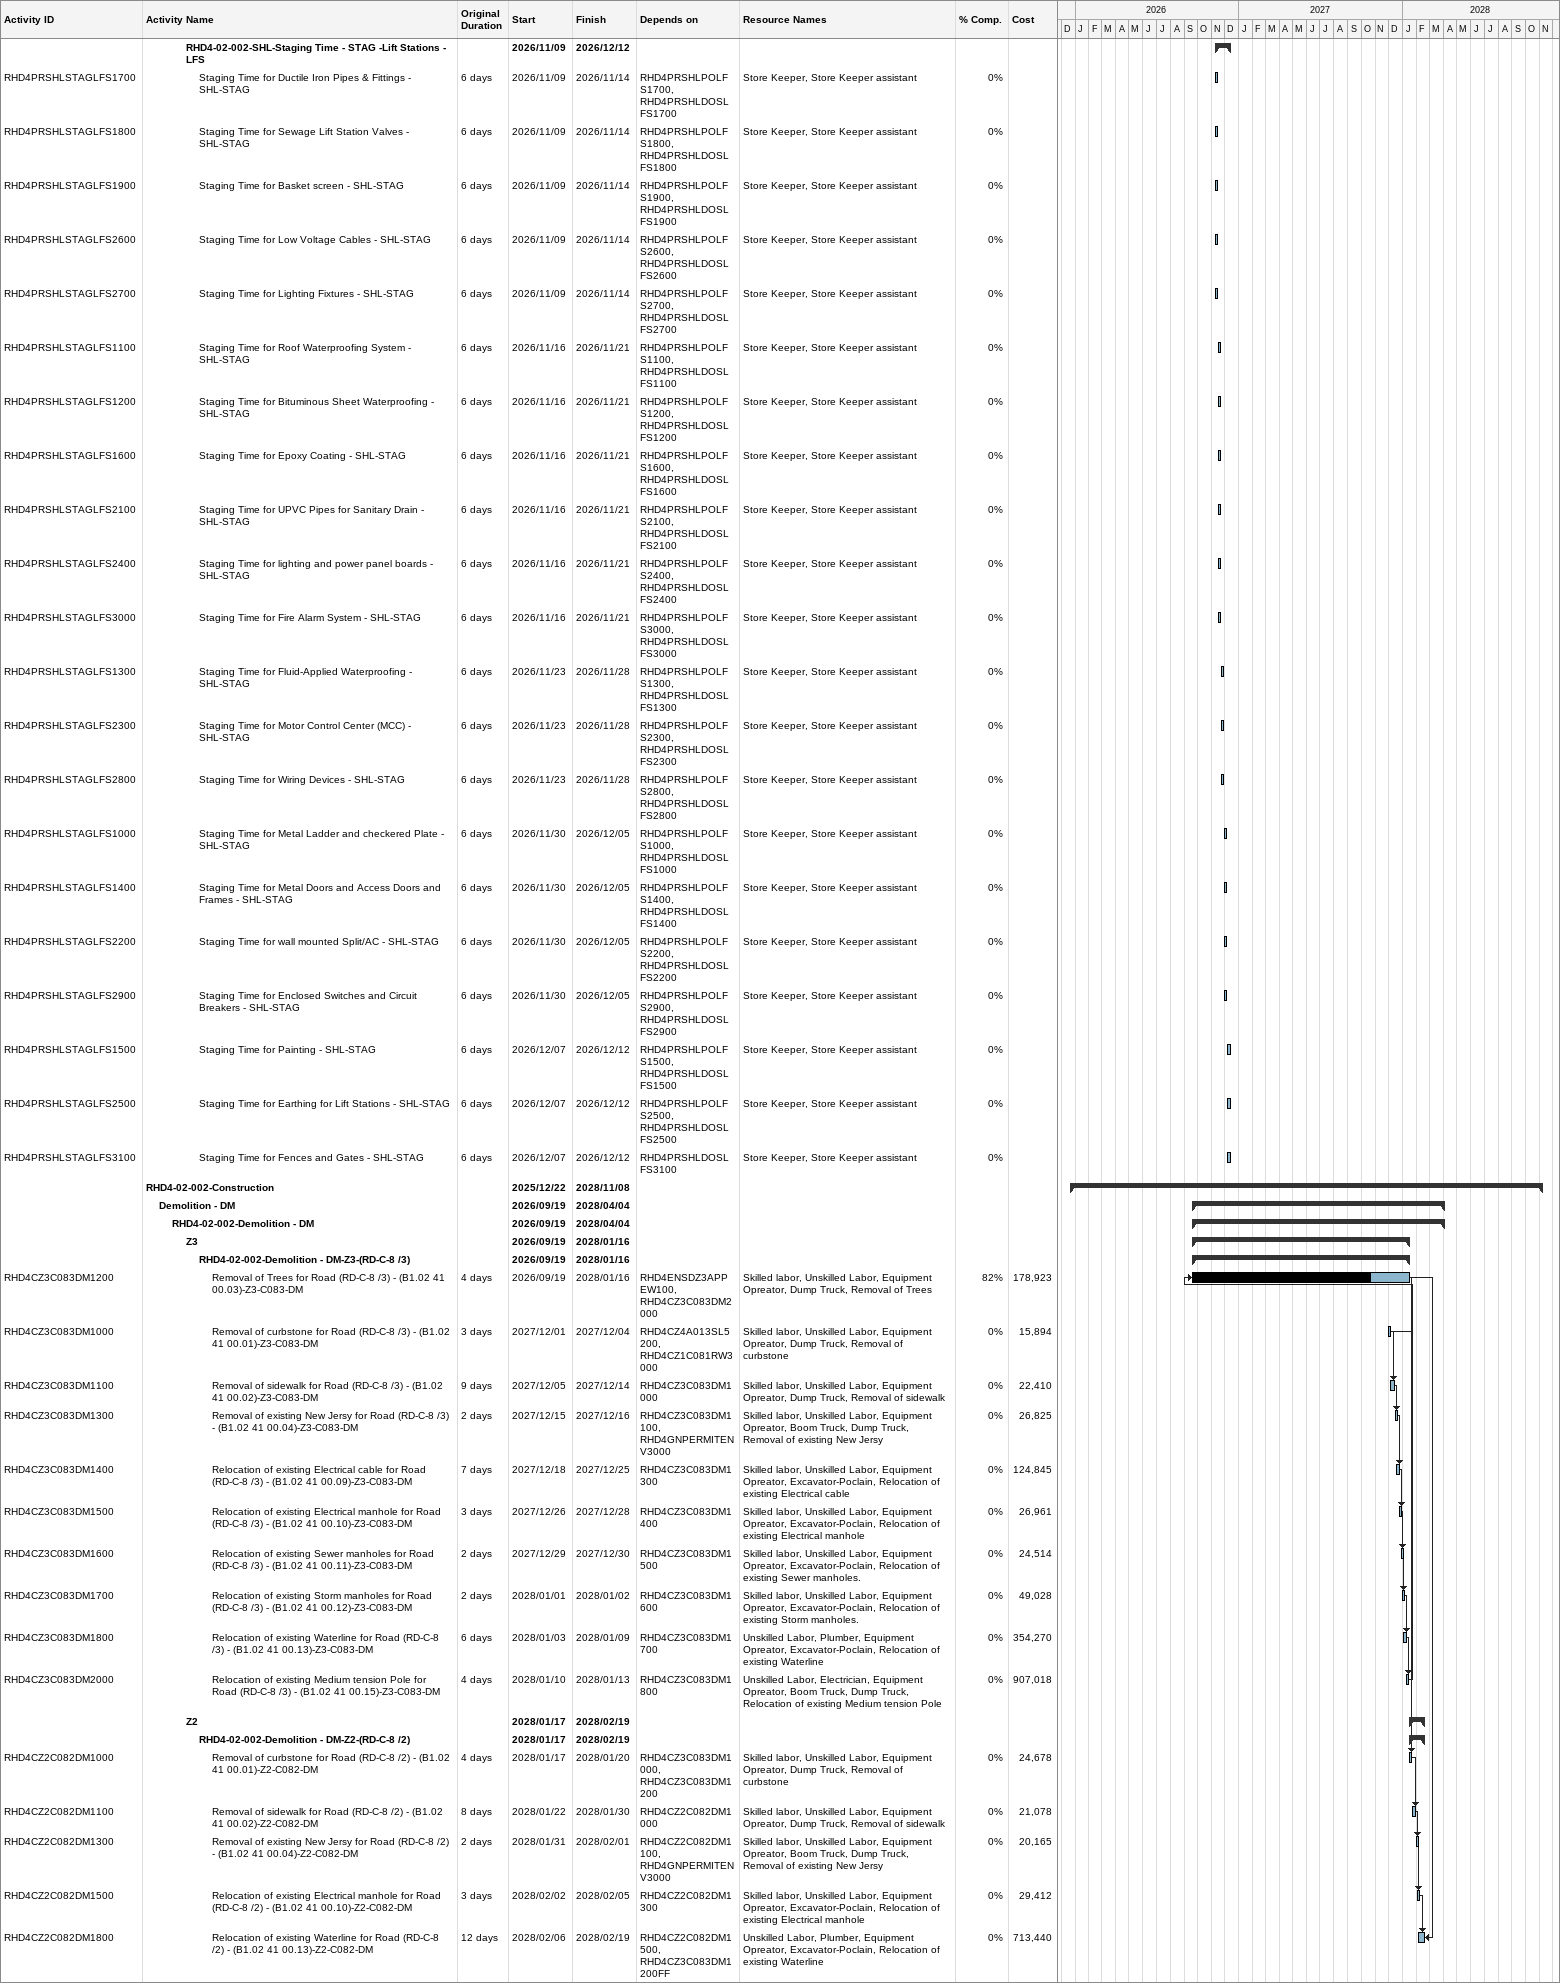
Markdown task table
| ID | Level | Task | Original duration | Start | Finish | Predecessors | Resources | % complete | Cost |
|---|---|---|---|---|---|---|---|---|---|
|  | 4 | **RHD4-02-002-SHL-Staging Time - STAG -Lift Stations - LFS** |  | 2026-11-09 | 2026-12-12 |  |  |  |  |
| RHD4PRSHLSTAGLFS1700 | 5 | Staging Time for Ductile Iron Pipes & Fittings - SHL-STAG | 6d | 2026-11-09 | 2026-11-14 | RHD4PRSHLPOLFS1700, RHD4PRSHLDOSLFS1700 | Store Keeper, Store Keeper assistant | 0 |  |
| RHD4PRSHLSTAGLFS1800 | 5 | Staging Time for Sewage Lift Station Valves - SHL-STAG | 6d | 2026-11-09 | 2026-11-14 | RHD4PRSHLPOLFS1800, RHD4PRSHLDOSLFS1800 | Store Keeper, Store Keeper assistant | 0 |  |
| RHD4PRSHLSTAGLFS1900 | 5 | Staging Time for Basket screen - SHL-STAG | 6d | 2026-11-09 | 2026-11-14 | RHD4PRSHLPOLFS1900, RHD4PRSHLDOSLFS1900 | Store Keeper, Store Keeper assistant | 0 |  |
| RHD4PRSHLSTAGLFS2600 | 5 | Staging Time for Low Voltage Cables - SHL-STAG | 6d | 2026-11-09 | 2026-11-14 | RHD4PRSHLPOLFS2600, RHD4PRSHLDOSLFS2600 | Store Keeper, Store Keeper assistant | 0 |  |
| RHD4PRSHLSTAGLFS2700 | 5 | Staging Time for Lighting Fixtures - SHL-STAG | 6d | 2026-11-09 | 2026-11-14 | RHD4PRSHLPOLFS2700, RHD4PRSHLDOSLFS2700 | Store Keeper, Store Keeper assistant | 0 |  |
| RHD4PRSHLSTAGLFS1100 | 5 | Staging Time for Roof Waterproofing System - SHL-STAG | 6d | 2026-11-16 | 2026-11-21 | RHD4PRSHLPOLFS1100, RHD4PRSHLDOSLFS1100 | Store Keeper, Store Keeper assistant | 0 |  |
| RHD4PRSHLSTAGLFS1200 | 5 | Staging Time for Bituminous Sheet Waterproofing - SHL-STAG | 6d | 2026-11-16 | 2026-11-21 | RHD4PRSHLPOLFS1200, RHD4PRSHLDOSLFS1200 | Store Keeper, Store Keeper assistant | 0 |  |
| RHD4PRSHLSTAGLFS1600 | 5 | Staging Time for Epoxy Coating - SHL-STAG | 6d | 2026-11-16 | 2026-11-21 | RHD4PRSHLPOLFS1600, RHD4PRSHLDOSLFS1600 | Store Keeper, Store Keeper assistant | 0 |  |
| RHD4PRSHLSTAGLFS2100 | 5 | Staging Time for UPVC Pipes for Sanitary Drain - SHL-STAG | 6d | 2026-11-16 | 2026-11-21 | RHD4PRSHLPOLFS2100, RHD4PRSHLDOSLFS2100 | Store Keeper, Store Keeper assistant | 0 |  |
| RHD4PRSHLSTAGLFS2400 | 5 | Staging Time for lighting and power panel boards - SHL-STAG | 6d | 2026-11-16 | 2026-11-21 | RHD4PRSHLPOLFS2400, RHD4PRSHLDOSLFS2400 | Store Keeper, Store Keeper assistant | 0 |  |
| RHD4PRSHLSTAGLFS3000 | 5 | Staging Time for Fire Alarm System - SHL-STAG | 6d | 2026-11-16 | 2026-11-21 | RHD4PRSHLPOLFS3000, RHD4PRSHLDOSLFS3000 | Store Keeper, Store Keeper assistant | 0 |  |
| RHD4PRSHLSTAGLFS1300 | 5 | Staging Time for Fluid-Applied Waterproofing - SHL-STAG | 6d | 2026-11-23 | 2026-11-28 | RHD4PRSHLPOLFS1300, RHD4PRSHLDOSLFS1300 | Store Keeper, Store Keeper assistant | 0 |  |
| RHD4PRSHLSTAGLFS2300 | 5 | Staging Time for Motor Control Center (MCC) - SHL-STAG | 6d | 2026-11-23 | 2026-11-28 | RHD4PRSHLPOLFS2300, RHD4PRSHLDOSLFS2300 | Store Keeper, Store Keeper assistant | 0 |  |
| RHD4PRSHLSTAGLFS2800 | 5 | Staging Time for Wiring Devices - SHL-STAG | 6d | 2026-11-23 | 2026-11-28 | RHD4PRSHLPOLFS2800, RHD4PRSHLDOSLFS2800 | Store Keeper, Store Keeper assistant | 0 |  |
| RHD4PRSHLSTAGLFS1000 | 5 | Staging Time for Metal Ladder and checkered Plate - SHL-STAG | 6d | 2026-11-30 | 2026-12-05 | RHD4PRSHLPOLFS1000, RHD4PRSHLDOSLFS1000 | Store Keeper, Store Keeper assistant | 0 |  |
| RHD4PRSHLSTAGLFS1400 | 5 | Staging Time for Metal Doors and Access Doors and Frames - SHL-STAG | 6d | 2026-11-30 | 2026-12-05 | RHD4PRSHLPOLFS1400, RHD4PRSHLDOSLFS1400 | Store Keeper, Store Keeper assistant | 0 |  |
| RHD4PRSHLSTAGLFS2200 | 5 | Staging Time for wall mounted Split/AC - SHL-STAG | 6d | 2026-11-30 | 2026-12-05 | RHD4PRSHLPOLFS2200, RHD4PRSHLDOSLFS2200 | Store Keeper, Store Keeper assistant | 0 |  |
| RHD4PRSHLSTAGLFS2900 | 5 | Staging Time for Enclosed Switches and Circuit Breakers - SHL-STAG | 6d | 2026-11-30 | 2026-12-05 | RHD4PRSHLPOLFS2900, RHD4PRSHLDOSLFS2900 | Store Keeper, Store Keeper assistant | 0 |  |
| RHD4PRSHLSTAGLFS1500 | 5 | Staging Time for Painting - SHL-STAG | 6d | 2026-12-07 | 2026-12-12 | RHD4PRSHLPOLFS1500, RHD4PRSHLDOSLFS1500 | Store Keeper, Store Keeper assistant | 0 |  |
| RHD4PRSHLSTAGLFS2500 | 5 | Staging Time for Earthing for Lift Stations - SHL-STAG | 6d | 2026-12-07 | 2026-12-12 | RHD4PRSHLPOLFS2500, RHD4PRSHLDOSLFS2500 | Store Keeper, Store Keeper assistant | 0 |  |
| RHD4PRSHLSTAGLFS3100 | 5 | Staging Time for Fences and Gates - SHL-STAG | 6d | 2026-12-07 | 2026-12-12 | RHD4PRSHLDOSLFS3100 | Store Keeper, Store Keeper assistant | 0 |  |
|  | 1 | **RHD4-02-002-Construction** |  | 2025-12-22 | 2028-11-08 |  |  |  |  |
|  | 2 | **Demolition - DM** |  | 2026-09-19 | 2028-04-04 |  |  |  |  |
|  | 3 | **RHD4-02-002-Demolition - DM** |  | 2026-09-19 | 2028-04-04 |  |  |  |  |
|  | 4 | **Z3** |  | 2026-09-19 | 2028-01-16 |  |  |  |  |
|  | 5 | **RHD4-02-002-Demolition - DM-Z3-(RD-C-8 /3)** |  | 2026-09-19 | 2028-01-16 |  |  |  |  |
| RHD4CZ3C083DM1200 | 6 | Removal of Trees for Road (RD-C-8 /3) - (B1.02 41 00.03)-Z3-C083-DM | 4d | 2026-09-19 | 2028-01-16 | RHD4ENSDZ3APPEW100, RHD4CZ3C083DM2000 | Skilled labor, Unskilled Labor, Equipment Opreator, Dump Truck, Removal of Trees | 82 | 178923 |
| RHD4CZ3C083DM1000 | 6 | Removal of curbstone for Road (RD-C-8 /3) - (B1.02 41 00.01)-Z3-C083-DM | 3d | 2027-12-01 | 2027-12-04 | RHD4CZ4A013SL5200, RHD4CZ1C081RW3000 | Skilled labor, Unskilled Labor, Equipment Opreator, Dump Truck, Removal of curbstone | 0 | 15894 |
| RHD4CZ3C083DM1100 | 6 | Removal of sidewalk for Road (RD-C-8 /3) - (B1.02 41 00.02)-Z3-C083-DM | 9d | 2027-12-05 | 2027-12-14 | RHD4CZ3C083DM1000 | Skilled labor, Unskilled Labor, Equipment Opreator, Dump Truck, Removal of sidewalk | 0 | 22410 |
| RHD4CZ3C083DM1300 | 6 | Removal of existing New Jersy for Road (RD-C-8 /3) - (B1.02 41 00.04)-Z3-C083-DM | 2d | 2027-12-15 | 2027-12-16 | RHD4CZ3C083DM1100, RHD4GNPERMITENV3000 | Skilled labor, Unskilled Labor, Equipment Opreator, Boom Truck, Dump Truck, Removal of existing New Jersy | 0 | 26825 |
| RHD4CZ3C083DM1400 | 6 | Relocation of existing Electrical cable for Road (RD-C-8 /3) - (B1.02 41 00.09)-Z3-C083-DM | 7d | 2027-12-18 | 2027-12-25 | RHD4CZ3C083DM1300 | Skilled labor, Unskilled Labor, Equipment Opreator, Excavator-Poclain, Relocation of existing Electrical cable | 0 | 124845 |
| RHD4CZ3C083DM1500 | 6 | Relocation of existing Electrical manhole for Road (RD-C-8 /3) - (B1.02 41 00.10)-Z3-C083-DM | 3d | 2027-12-26 | 2027-12-28 | RHD4CZ3C083DM1400 | Skilled labor, Unskilled Labor, Equipment Opreator, Excavator-Poclain, Relocation of existing Electrical manhole | 0 | 26961 |
| RHD4CZ3C083DM1600 | 6 | Relocation of existing Sewer manholes for Road (RD-C-8 /3) - (B1.02 41 00.11)-Z3-C083-DM | 2d | 2027-12-29 | 2027-12-30 | RHD4CZ3C083DM1500 | Skilled labor, Unskilled Labor, Equipment Opreator, Excavator-Poclain, Relocation of existing Sewer manholes. | 0 | 24514 |
| RHD4CZ3C083DM1700 | 6 | Relocation of existing Storm manholes for Road (RD-C-8 /3) - (B1.02 41 00.12)-Z3-C083-DM | 2d | 2028-01-01 | 2028-01-02 | RHD4CZ3C083DM1600 | Skilled labor, Unskilled Labor, Equipment Opreator, Excavator-Poclain, Relocation of existing Storm manholes. | 0 | 49028 |
| RHD4CZ3C083DM1800 | 6 | Relocation of existing Waterline for Road (RD-C-8 /3) - (B1.02 41 00.13)-Z3-C083-DM | 6d | 2028-01-03 | 2028-01-09 | RHD4CZ3C083DM1700 | Unskilled Labor, Plumber, Equipment Opreator, Excavator-Poclain, Relocation of existing Waterline | 0 | 354270 |
| RHD4CZ3C083DM2000 | 6 | Relocation of existing Medium tension Pole for Road (RD-C-8 /3) - (B1.02 41 00.15)-Z3-C083-DM | 4d | 2028-01-10 | 2028-01-13 | RHD4CZ3C083DM1800 | Unskilled Labor, Electrician, Equipment Opreator, Boom Truck, Dump Truck, Relocation of existing Medium tension Pole | 0 | 907018 |
|  | 4 | **Z2** |  | 2028-01-17 | 2028-02-19 |  |  |  |  |
|  | 5 | **RHD4-02-002-Demolition - DM-Z2-(RD-C-8 /2)** |  | 2028-01-17 | 2028-02-19 |  |  |  |  |
| RHD4CZ2C082DM1000 | 6 | Removal of curbstone for Road (RD-C-8 /2) - (B1.02 41 00.01)-Z2-C082-DM | 4d | 2028-01-17 | 2028-01-20 | RHD4CZ3C083DM1000, RHD4CZ3C083DM1200 | Skilled labor, Unskilled Labor, Equipment Opreator, Dump Truck, Removal of curbstone | 0 | 24678 |
| RHD4CZ2C082DM1100 | 6 | Removal of sidewalk for Road (RD-C-8 /2) - (B1.02 41 00.02)-Z2-C082-DM | 8d | 2028-01-22 | 2028-01-30 | RHD4CZ2C082DM1000 | Skilled labor, Unskilled Labor, Equipment Opreator, Dump Truck, Removal of sidewalk | 0 | 21078 |
| RHD4CZ2C082DM1300 | 6 | Removal of existing New Jersy for Road (RD-C-8 /2) - (B1.02 41 00.04)-Z2-C082-DM | 2d | 2028-01-31 | 2028-02-01 | RHD4CZ2C082DM1100, RHD4GNPERMITENV3000 | Skilled labor, Unskilled Labor, Equipment Opreator, Boom Truck, Dump Truck, Removal of existing New Jersy | 0 | 20165 |
| RHD4CZ2C082DM1500 | 6 | Relocation of existing Electrical manhole for Road (RD-C-8 /2) - (B1.02 41 00.10)-Z2-C082-DM | 3d | 2028-02-02 | 2028-02-05 | RHD4CZ2C082DM1300 | Skilled labor, Unskilled Labor, Equipment Opreator, Excavator-Poclain, Relocation of existing Electrical manhole | 0 | 29412 |
| RHD4CZ2C082DM1800 | 6 | Relocation of existing Waterline for Road (RD-C-8 /2) - (B1.02 41 00.13)-Z2-C082-DM | 12d | 2028-02-06 | 2028-02-19 | RHD4CZ2C082DM1500, RHD4CZ3C083DM1200FF | Unskilled Labor, Plumber, Equipment Opreator, Excavator-Poclain, Relocation of existing Waterline | 0 | 713440 |
